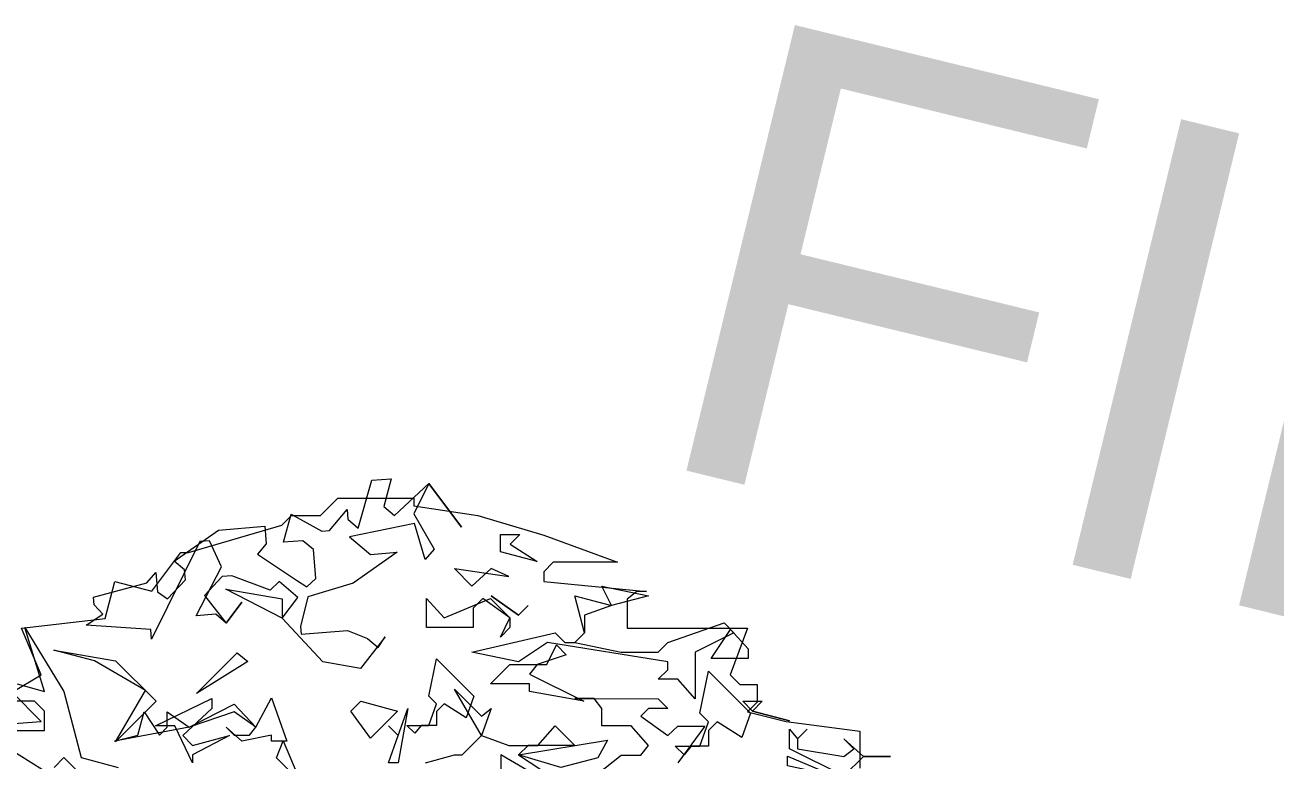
# Model space of a CAD drawing. Header units: millimetres. Extents: x 1667 to 847943, y 724 to 1832625.
# Drawn here: x 677075 to 679805, y 760363 to 761968 of the extents above; entities that cross this region are included whole.
import ezdxf

# ---------------------------------------------------------------- set-up
doc = ezdxf.new("R2010")
doc.units = ezdxf.units.MM
doc.layers.add('.', color=1, linetype='Continuous', lineweight=0)
doc.layers.add('ROAD_EXISTING_MOFA', color=8, linetype='Continuous', lineweight=25)
doc.styles.add('Default', font='arial.ttf')

# ---------------------------------------------------------------- blocks, each defined once
blk = doc.blocks.new('PATHWAY OP1 FF-flat-1')
at = {"layer": 'ROAD_EXISTING_MOFA', "style": 'Default'}
blk.add_text('FIRE/SERVICE ENTRY ', height=1000, rotation=346.3094, dxfattribs=at).set_placement((-1754206.2, -564424.6))
blk = doc.blocks.new('TREE2-flat-4')
at = {"color": 63}
for points in [[(-37.2, 1743.3), (-14.4, 1723.9), (60.5, 1793.9), (132.1, 1698.2), (60.5, 1793.9), (27.8, 1727.5), (72.5, 1650.6), (53.1, 1627.5), (29.6, 1706.5), (-112.6, 1677.4), (-66.8, 1638.8), (-7.9, 1643.8), (-104, 1576.3), (-203.4, 1546.5), (-219.4, 1481.7), (-218, 1464.8), (-116.7, 1473.1), (-72.7, 1455.8), (-49.9, 1436.1), (-34.7, 1458.9), (-88.5, 1390.5), (-170.4, 1405), (-259.1, 1499.6), (-224.8, 1544.7), (-265.9, 1579.7), (-285.5, 1561), (-368.8, 1592.3), (-390.1, 1590.5), (-428.9, 1549), (-381.5, 1489.2), (-347.2, 1534.5), (-381.5, 1489.2), (-404.3, 1508.6), (-446.7, 1505), (-391.6, 1611.5), (-417.8, 1668.9), (-439, 1667.1), (-544.2, 1454.4), (-546, 1475.4), (-687.1, 1484.9), (-650.8, 1509), (-669.7, 1528.7), (-671.1, 1545.6), (-554.6, 1576.8), (-535.2, 1599.6), (-531.6, 1557.4), (-509.2, 1542.2), (-470.2, 1583.8), (-472, 1605), (-494.8, 1624.2), (-398.4, 1691.9), (-297, 1700.5), (-293.9, 1662.3), (-313.3, 1639.3), (-228, 1582.8), (-205.2, 1567.9), (-185.5, 1586.5), (-190.9, 1649.7), (-214, 1668.9), (-256, 1665.5), (-239.9, 1726.4), (-172.9, 1689.6), (-156.2, 1691), (-117.6, 1736.6), (-115.8, 1715.6), (-93, 1696.2), (-63.4, 1800.5), (-21.2, 1804.1), (-37.2, 1743.3), (-37.2, 1743.3)], [(238, 1661.4), (297.3, 1623.5), (217, 1644.5), (217, 1682.6), (259.4, 1682.6), (238, 1661.4), (238, 1661.4)], [(459.6, 1527.3), (438.6, 1570), (540.2, 1548.5), (459.6, 1527.3), (459.6, 1527.3)], [(195.7, 1542.9), (237.9, 1500.7), (237.9, 1479.4), (217, 1458.4), (237.9, 1500.7), (178.8, 1542.9), (157.8, 1521.7), (157.8, 1479.4), (56, 1479.4), (56, 1542.9), (94.2, 1500.7), (195.7, 1542.9), (195.7, 1542.9)], [(-698, 1196), (-617.4, 1174.5)], [(-676.8, 1136.6), (-735.9, 1196), (-757.1, 1174.5)], [(-757.1, 1153.3), (-858.7, 1217)], [(-901.1, 1255.1), (-778.1, 1255.1), (-778.1, 1297.3), (-799.6, 1318.8), (-837.5, 1318.8)], [(-837.5, 1356.7), (-778.1, 1339.7), (-820.8, 1479.5), (-735.9, 1339.7), (-698, 1196), (-698, 1196)], [(757.4, 1411.7), (677, 1411.7), (719.4, 1475.4), (757.4, 1432.9), (757.4, 1411.7), (757.4, 1411.7)], [(-534.1, 1318.7), (-622.6, 1230), (-557.6, 1342), (-669.1, 1407), (-757.6, 1430.3), (-622.6, 1407), (-534.1, 1318.7), (-534.1, 1318.7)], [(-446.3, 1335.9), (-357.6, 1424.4), (-334.3, 1405.6), (-446.3, 1335.9), (-446.3, 1335.9)], [(297.3, 1398.8), (280.6, 1377.9), (399.1, 1318.7), (280.6, 1339.7), (280.6, 1356.6), (195.7, 1356.6), (237.9, 1398.9), (318.5, 1398.8), (339.8, 1441.5), (360.7, 1420.1), (297.3, 1398.8), (297.3, 1398.8)], [(142, 1282.6), (94.4, 1313.1), (77.4, 1296.1), (77.4, 1265.9), (43.8, 1265.9), (30.3, 1249), (13.1, 1265.9), (60.7, 1265.9), (77.4, 1313.1), (60.7, 1330.2), (77.4, 1411.5), (158.9, 1330.2), (142, 1282.6), (142, 1282.6)], [(743.6, 1239.7), (690.1, 1274), (671.1, 1255), (671.1, 1220.7), (633, 1220.7), (617.9, 1201.8), (598.7, 1220.7), (652.2, 1220.7), (671.1, 1274), (652.2, 1293), (671.1, 1384.6), (762.6, 1293), (743.6, 1239.7), (743.6, 1239.7)], [(-282.8, 1231.4), (-282.8, 1244.9), (-347.4, 1231.4), (-381.3, 1261.9), (-364.3, 1244.9), (-330.5, 1244.9), (-316.7, 1261.9), (-364.3, 1295.7), (-462.5, 1261.9), (-625.1, 1231.4), (-574.3, 1244.9), (-560.7, 1295.7), (-526.9, 1244.9), (-509.9, 1261.9), (-509.9, 1295.7), (-462.5, 1261.9), (-364.3, 1312.6), (-316.7, 1261.9), (-282.8, 1326.4), (-249, 1231.4), (-282.8, 1231.4), (-282.8, 1231.4)], [(-66.8, 1238.1), (-109.2, 1297.3), (-87.8, 1318.7), (-7.7, 1297.3), (-66.8, 1238.1), (-66.8, 1238.1)], [(767.5, 1297.2), (848.1, 1276), (767.5, 1297.2), (746.3, 1318.7), (788.5, 1318.7), (767.5, 1297.2), (767.5, 1297.2)], [(886.5, 1257.7), (865.3, 1236.5), (865.3, 1215.3), (966.8, 1198.4), (988.1, 1215.3), (966.8, 1236.5), (1009.3, 1198.4), (1068.7, 1198.4), (1009.3, 1198.4), (966.8, 1155.9), (848.3, 1215.3), (848.3, 1257.7), (865.3, 1236.5), (886.5, 1257.7), (886.5, 1257.7)], [(-271.6, 1195.7), (-256.7, 1232.7), (-219.4, 1143.3), (-271.6, 1195.7), (-271.6, 1195.7)]]:
    blk.add_lwpolyline(points, dxfattribs=at)
at = {"color": 85}
for points in [[(27.8, 1744.7), (167.5, 1723.7), (311.5, 1681.2), (472.3, 1622.1), (332.5, 1622.1), (311.5, 1600.9), (311.5, 1579.7), (535.9, 1558.4), (514.9, 1558.4), (493.7, 1541.5), (493.7, 1478.1), (756.2, 1478.1), (718.1, 1376.5), (739.3, 1355.3), (777.2, 1355.3), (777.2, 1316.9), (756.2, 1295.9), (840.9, 1274.7), (1001.8, 1253.7), (1001.8, 1173.1)], [(-1073.4, 1253.8), (-785.3, 1274.7), (-848.8, 1338.4), (-785.3, 1376.5), (-827.8, 1478.1), (-645.6, 1499.3), (-624.4, 1579.7), (-543.8, 1558.5), (-480.3, 1643.1), (-463.6, 1643.1), (-260.2, 1702.5), (-239, 1723.7), (-175.4, 1723.7), (-137.4, 1761.6), (27.8, 1761.6), (27.8, 1744.7), (27.8, 1744.7)]]:
    blk.add_lwpolyline(points, dxfattribs=at)
at = {"color": 106}
for points in [[(197.1, 1607.9), (154.9, 1570), (116.7, 1607.9), (235.2, 1591), (197.1, 1607.9), (197.1, 1607.9)], [(400.5, 1506.3), (400.5, 1468.1), (379.3, 1447.2), (480.8, 1425.7), (561.4, 1425.7), (582.4, 1447.1), (705.2, 1489.4), (726.7, 1468.1), (641.8, 1425.7), (641.8, 1324.3), (603.9, 1366.6), (561.4, 1366.6), (582.4, 1387.6), (582.4, 1404.5), (319.9, 1447.2), (256.5, 1404.5), (154.9, 1425.7), (336.8, 1468.2), (358, 1447.2), (379.3, 1447.2), (400.5, 1468.1), (379.3, 1548.5), (459.6, 1527.3), (400.5, 1506.3), (400.5, 1506.3)], [(277.7, 1527.3), (256.5, 1506.3), (197.1, 1548.5), (256.5, 1506.3), (277.7, 1527.3), (277.7, 1527.3)], [(197.1, 1302.9), (176.1, 1243.8), (235.2, 1222.6), (298.9, 1222.5), (336.8, 1264.8), (379.2, 1222.5), (277.7, 1222.5), (256.4, 1201.6), (379.2, 1121), (480.8, 1201.5), (523.3, 1201.5), (540.2, 1222.5), (502.1, 1264.8), (438.6, 1264.8), (438.6, 1302.9), (421.7, 1324.4), (379.3, 1324.4), (561.4, 1324.3), (582.4, 1302.9), (540.2, 1302.9), (523.3, 1286), (582.4, 1243.8), (603.9, 1264.7), (663, 1264.7), (603.9, 1184.4)], [(421.7, 1082.8), (218.3, 1201.6), (218.3, 1142.2)], [(53.3, 1184.4), (116.7, 1201.6), (133.4, 1201.6), (176.1, 1243.8), (116.7, 1345.4), (176.1, 1286), (197.1, 1302.9), (197.1, 1302.9)], [(-476.3, 1243.8), (-455.1, 1222.6), (-374.5, 1243.8), (-455.1, 1201.6), (-455.1, 1184.4), (-493.2, 1264.8), (-535.4, 1264.8), (-412.6, 1324.4), (-412.6, 1302.9), (-476.3, 1243.8), (-476.3, 1243.8)], [(-27.3, 1184.4), (-6.1, 1243.8), (-27.3, 1264.8), (-6.1, 1243.8), (14.9, 1302.9), (-6.1, 1184.4), (-27.3, 1184.4), (-27.3, 1184.4)]]:
    blk.add_lwpolyline(points, dxfattribs=at)
at = {"color": 99}
for points in [[(-259.1, 1499.6), (-381.9, 1563), (-259.1, 1541.8), (-259.1, 1499.6), (-259.1, 1499.6)], [(349.2, 1174), (256.4, 1201.6), (451, 1233.6), (429.8, 1195.5), (349.2, 1174), (349.2, 1174)], [(843.8, 1177.6), (843.8, 1199), (945.2, 1156.4), (843.8, 1177.6), (843.8, 1177.6)]]:
    blk.add_lwpolyline(points, dxfattribs=at)
blk = doc.blocks.new('zw$529B-flat-1')
at = {"layer": '.'}
blk.add_blockref('TREE2-flat-4', (156511.8, 163398.9), dxfattribs=at)

msp = doc.modelspace()

# ---------------------------------------------------------------- block references
at = {"layer": '.'}
msp.add_blockref('zw$529B-flat-1', (521383.102, 595775.339), dxfattribs=at)
msp.add_blockref('PATHWAY OP1 FF-flat-1', (2432612.794, 1325447.618))

doc.saveas('drawing.dxf')
